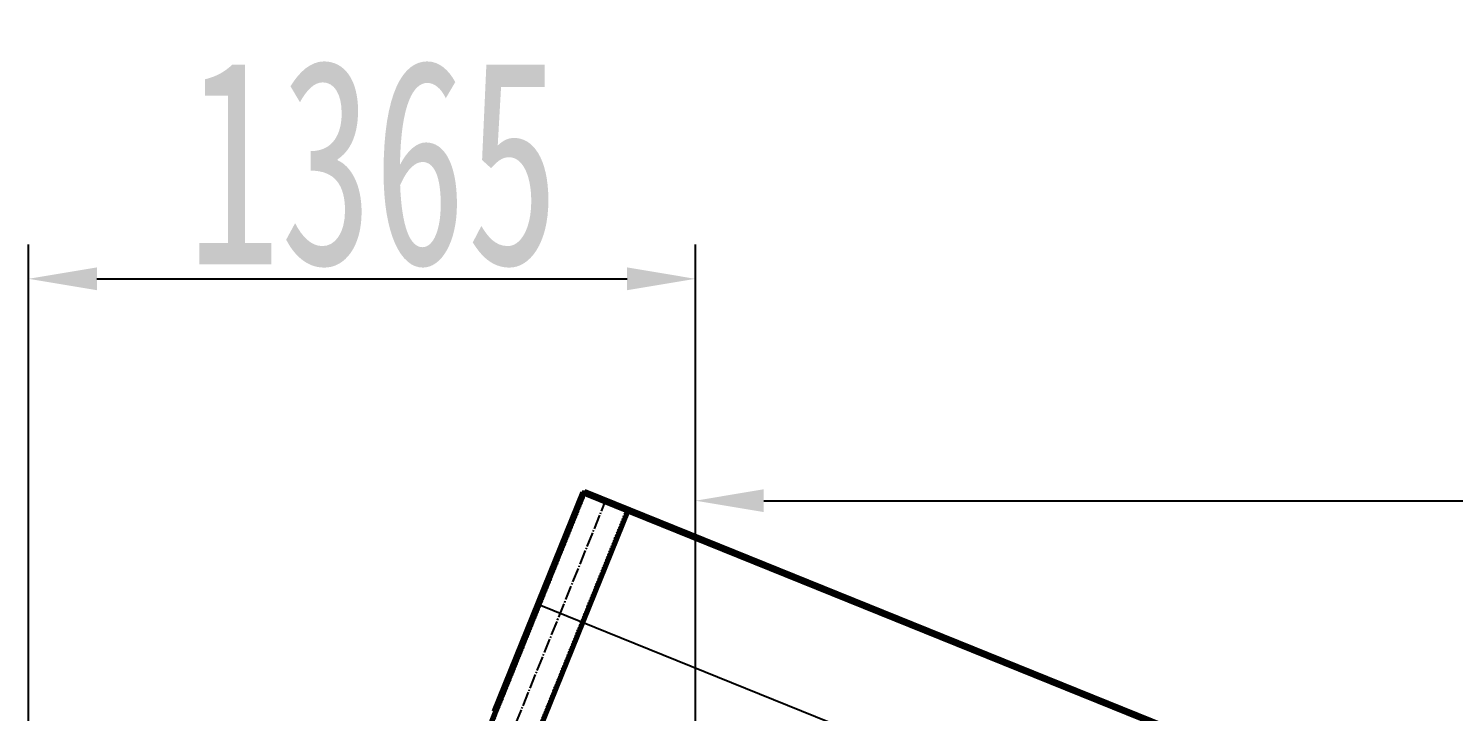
# Model space of a CAD drawing. Header units: millimetres. Extents: x 39335 to 110675, y -13954 to 36506.
# Drawn here: x 52552 to 55468, y 26180 to 27577 of the extents above; entities that cross this region are included whole.
import ezdxf

# ---------------------------------------------------------------- set-up
doc = ezdxf.new("R2010")
doc.units = ezdxf.units.MM
doc.linetypes.add('EB_DASH', pattern=[6, 3, -3])
doc.linetypes.add('EB_DASHDOT', pattern=[39, 30, -3, 3, -3])
for name, color, linetype, lineweight in [('CAXA0', 7, 'Continuous', 70), ('CAXA1', 1, 'EB_DASHDOT', 25), ('CAXA2', 6, 'EB_DASH', 25), ('CAXA3', 7, 'Continuous', 25), ('CAXA4', 3, 'Continuous', 25), ('RED', 1, 'Continuous', 9)]:
    doc.layers.add(name, color=color, linetype=linetype, lineweight=lineweight)
doc.styles.add('\\M+5B1EA\\M+5D7BC', font='', dxfattribs={"width": 0.667})
doc.styles.get('\\M+5B1EA\\M+5D7BC').set_extended_font_data('FangSong_GB2312')
doc.dimstyles.new('\\M+5B1EA\\M+5D7BC', dxfattribs={"dimscale": 35, "dimtxt": 3.5, "dimasz": 4, "dimexe": 2, "dimexo": 0, "dimtad": 1, "dimdec": 1, "dimdsep": 46, "dimtxsty": '\\M+5B1EA\\M+5D7BC', "dimcen": 0, "dimdle": 6, "dimazin": 2, "dimtfac": 1, "dimtdec": 1, "dimtmove": 0, "dimatfit": 3, "dimfxl": 0, "dimtolj": 1, "dimtzin": 0, "dimarcsym": 0})

# ---------------------------------------------------------------- blocks, each defined once
blk = doc.blocks.new('*D280')
at = {"layer": 'CAXA4', "color": 0, "lineweight": -2, "transparency": 16777216}
for p, q in [((53916.9, 25415.9), (53916.9, 26680.9)), ((76546.4, 19446.8), (76546.4, 26680.9)), ((54056.9, 26610.9), (76406.4, 26610.9))]:
    blk.add_line(p, q, dxfattribs=at)
at = {"layer": 'CAXA4', "color": 0, "transparency": 16777216}
for points in [[(54056.9, 26634.3), (54056.9, 26587.6), (53916.9, 26610.9)], [(76406.4, 26634.3), (76406.4, 26587.6), (76546.4, 26610.9)]]:
    blk.add_solid(points, dxfattribs=at)
at = {"layer": 'DEFPOINTS', "color": 0, "transparency": 16777216}
for p in [(76546.4, 26610.9), (53916.9, 25415.9), (76546.4, 19446.8)]:
    blk.add_point(p, dxfattribs=at)
at = {"layer": 'CAXA4', "color": 0, "transparency": 16777216, "insert": (65231.7, 26695.4), "char_height": 122.5, "attachment_point": 5, "style": '\\M+5B1EA\\M+5D7BC'}
blk.add_mtext('\\A1;\\fFangSong_GB2312;22630', dxfattribs=at)
blk = doc.blocks.new('CAXBLOCK34', base_point=(-8741, 6119.1))
at = {"layer": 'CAXA0', "color": 2}
for q in [(-11644.8, 8184.1), (6425.4, 1530.4)]:
    blk.add_line((-11420.1, 8740.4), q, dxfattribs=at)
at = {"layer": 'CAXA0'}
for p, q in [((-11610, 8270.3), (-11421.6, 8736.7)), ((-11605, 8289.9), (-11424.1, 8737.7)), ((-11331.4, 8700.3), (-11424.1, 8737.7)), ((-11421.6, 8736.7), (6414.7, 1530.4)), ((-11512.3, 8252.4), (-11331.4, 8700.3))]:
    blk.add_line(p, q, dxfattribs=at)
at = {"layer": 'CAXA1', "linetype": 'EB_DASHDOT', "lineweight": 25}
blk.add_line((-11604.7, 8157.1), (-11376.6, 8721.8), dxfattribs=at)
at = {"layer": 'CAXA2'}
for p, q in [((-11606.3, 8268.8), (-11417.9, 8735.2)), ((-11601.3, 8288.4), (-11420.4, 8736.2)), ((-11516, 8253.9), (-11335.1, 8701.8))]:
    blk.add_line(p, q, dxfattribs=at)
at = {"layer": 'CAXA3', "color": 2}
blk.add_line((-11513.7, 8508.6), (5758, 1530.4), dxfattribs=at)
blk = doc.blocks.new('*D295')
at = {"layer": 'DEFPOINTS', "color": 0, "transparency": 16777216}
for p in [(53916.9, 27064.7), (53916.9, 25483.2), (52551.9, 24685.9)]:
    blk.add_point(p, dxfattribs=at)
at = {"layer": 'RED', "color": 0, "linetype": 'ByBlock', "lineweight": -2, "transparency": 16777216}
for p, q in [((52551.9, 24685.9), (52551.9, 27134.7)), ((53916.9, 25483.2), (53916.9, 27134.7)), ((52691.9, 27064.7), (53776.9, 27064.7))]:
    blk.add_line(p, q, dxfattribs=at)
at = {"layer": 'RED', "color": 0, "transparency": 16777216}
for points in [[(52691.9, 27088.1), (52691.9, 27041.4), (52551.9, 27064.7)], [(53776.9, 27088.1), (53776.9, 27041.4), (53916.9, 27064.7)]]:
    blk.add_solid(points, dxfattribs=at)
at = {"layer": 'RED', "color": 0, "transparency": 16777216, "insert": (53257.7, 27301.1), "char_height": 420, "attachment_point": 5, "style": '\\M+5B1EA\\M+5D7BC'}
blk.add_mtext('\\A1;1365', dxfattribs=at)

msp = doc.modelspace()

# ---------------------------------------------------------------- block references
at = {"layer": 'CAXA0'}
msp.add_blockref('CAXBLOCK34', (56369.34, 24008.96), dxfattribs=at)

# ---------------------------------------------------------------- dimensions: what is measured, and where the dimension line sits
at = {"layer": 'CAXA4', "color": 253}
dim = msp.add_linear_dim(base=(76546.38, 26610.95), p1=(53916.93, 25415.93), p2=(76546.38, 19446.79), text='\\fFangSong_GB2312;22630', dimstyle='\\M+5B1EA\\M+5D7BC', dxfattribs=at)
dim.commit()
dim.dimension.update_dxf_attribs({"geometry": '*D280', "text_midpoint": (65231.66, 26695.37)})
at = {"layer": 'RED'}
dim = msp.add_linear_dim(base=(53916.93, 27064.74), p1=(52551.93, 24685.88), p2=(53916.93, 25483.2), dimstyle='\\M+5B1EA\\M+5D7BC', override={"dimtxt": 12, "dimdec": 0, "dimarcsym": 1}, dxfattribs=at)
dim.commit()
dim.dimension.update_dxf_attribs({"geometry": '*D295', "text_midpoint": (53257.68, 27064.74), "dimtype": 160})

doc.saveas('drawing.dxf')
